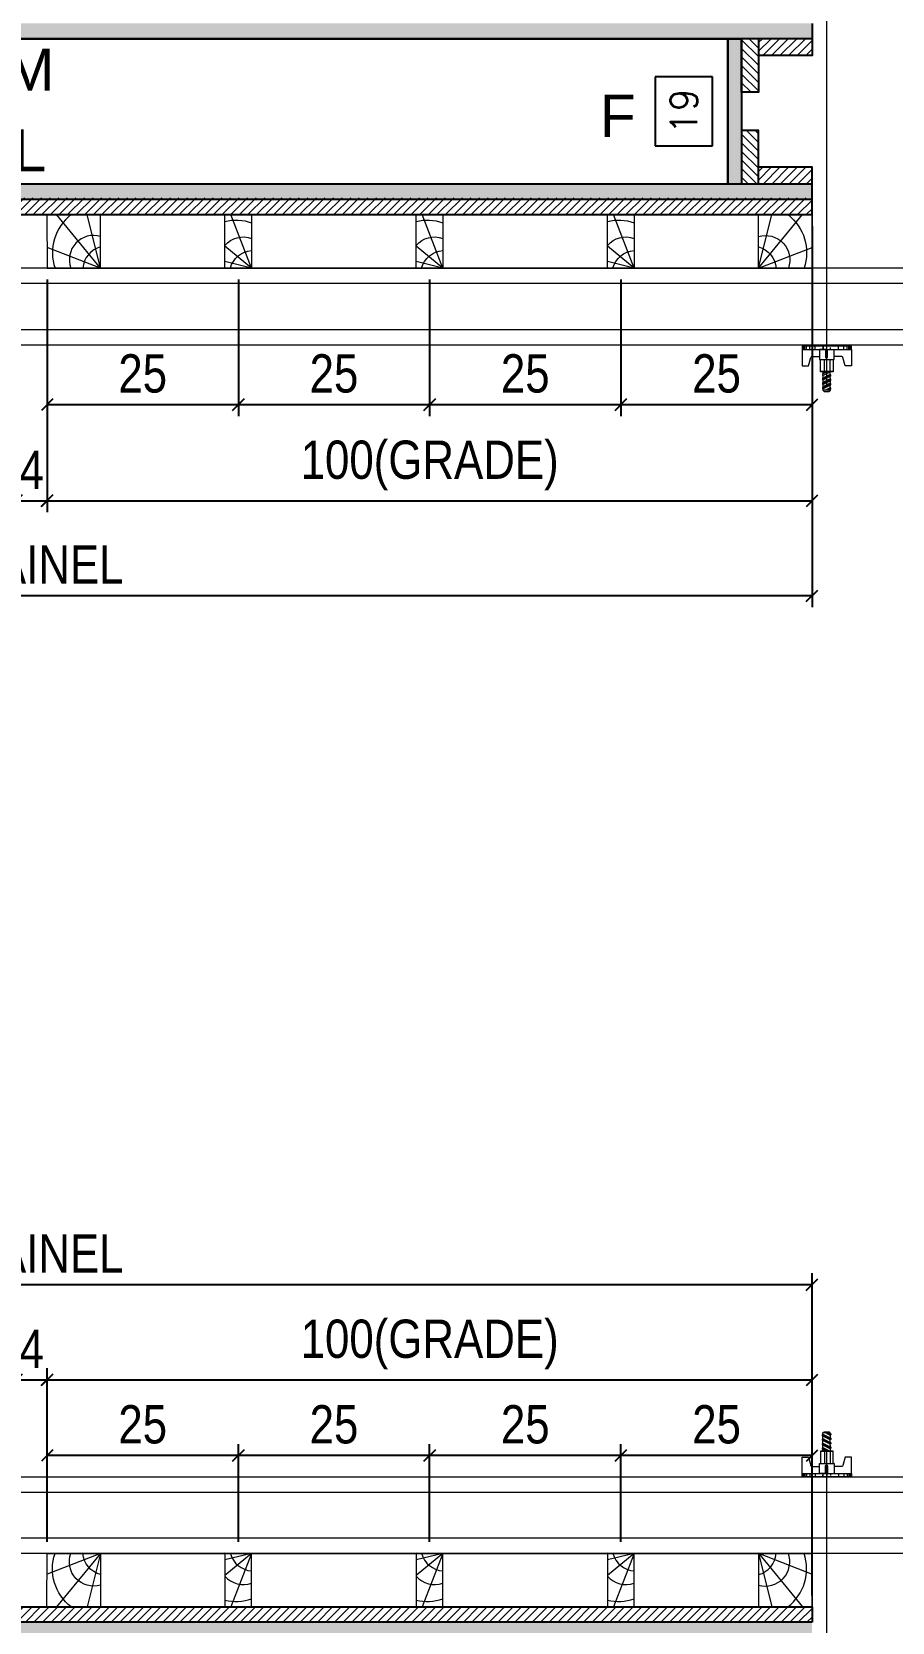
# Model space of a CAD drawing. Extents: x 14400 to 24104, y -21631 to 6985.
# Drawn here: x 22400.5 to 22625.4, y 1348.7 to 1764.5 of the extents above; entities that cross this region are included whole.
import ezdxf
from ezdxf.enums import TextEntityAlignment as Align

# ---------------------------------------------------------------- set-up
doc = ezdxf.new("R2010")
doc.units = 0
for name, color, linetype in [('CHAPA', 1, 'Continuous'), ('COTA', 241, 'Continuous'), ('MTH-PILAR-SEGUE', 5, 'Continuous'), ('SARRAFO', 251, 'Continuous'), ('TEXTO_GERAL', 7, 'Continuous')]:
    doc.layers.add(name, color=color, linetype=linetype)
for name, color, linetype, lineweight in [('Hachura', 251, 'Continuous', 9), ('Madeira', 126, 'Continuous', 18), ('Perfil Metálico', 224, 'Continuous', 18)]:
    doc.layers.add(name, color=color, linetype=linetype, lineweight=lineweight)
doc.styles.add('ARIAL', font='arial.ttf')
doc.styles.add('COTA TECNICA 2X', font='techl___.ttf', dxfattribs={"height": 10})
doc.styles.add('ROMANS', font='romans.shx')
doc.dimstyles.new('SECAO PILAR', dxfattribs={"dimtxt": 10, "dimasz": 3, "dimexe": 3, "dimexo": 3, "dimgap": 3, "dimtad": 1, "dimdec": 1, "dimlfac": 0.5, "dimzin": 12, "dimdsep": 46, "dimtxsty": 'COTA TECNICA 2X', "dimblk1": 'OBLIQUE', "dimblk2": 'OBLIQUE', "dimsah": 1, "dimcen": 0.9, "dimclrd": 256, "dimclre": 256, "dimclrt": 256, "dimadec": 1, "dimazin": 3, "dimtfac": 1, "dimtdec": 1, "dimtmove": 0, "dimatfit": 3, "dimfxl": 1, "dimtolj": 1, "dimtzin": 12, "dimarcsym": 0})
doc.dimstyles.new('SECÇÃO 2', dxfattribs={"dimtxt": 7, "dimasz": 6, "dimexe": 0.18, "dimexo": 2, "dimgap": -4, "dimtad": 3, "dimdec": 1, "dimlfac": 0.5, "dimzin": 12, "dimdsep": 46, "dimtxsty": 'ROMANS', "dimblk": 'ARCHTICK', "dimcen": 0.09, "dimse1": 1, "dimse2": 1, "dimsd1": 1, "dimsd2": 1, "dimclrd": 180, "dimclre": 5, "dimclrt": 1, "dimadec": 0, "dimazin": 3, "dimtfac": 1, "dimtdec": 1, "dimtofl": 0, "dimtmove": 0, "dimatfit": 3, "dimldrblk": 'ARCHTICK', "dimfxl": 1, "dimtolj": 1, "dimtzin": 0, "dimarcsym": 0})
pattern_1 = [(225, (12546.5476, -21166.7486), (1.12253202, -1.12253202), [])]
pattern_2 = [(315, (44580.3076, -7740.2923), (1.12253202, 1.12253202), [])]

# ---------------------------------------------------------------- blocks, each defined once
blk = doc.blocks.new('*D1155')
at = {"layer": 'COTA', "color": 180, "lineweight": -2, "transparency": 16777216}
for p, q in [((22391.67, 1743.66), (22365.33, 1743.66)), ((22365.33, 1743.66), (22365.33, 1728.66)), ((22391.67, 1728.66), (22391.67, 1743.66)), ((22365.33, 1728.66), (22391.67, 1728.66))]:
    blk.add_line(p, q, dxfattribs=at)
at = {"layer": 'Defpoints', "color": 0, "transparency": 16777216}
for p in [(22174.5, 1724.66), (22582.5, 1724.66), (22582.5, 1724.66)]:
    blk.add_point(p, dxfattribs=at)
at = {"layer": 'COTA', "color": 1, "transparency": 16777216, "insert": (22378.5, 1736.16), "char_height": 7, "attachment_point": 5, "style": 'ROMANS'}
blk.add_mtext('\\A1;204', dxfattribs=at)
blk = doc.blocks.new('_ArchTick')
at = {"color": 0, "linetype": 'ByBlock', "const_width": 0.15}
blk.add_lwpolyline([(-0.5, -0.5), (0.5, 0.5)], dxfattribs=at)
blk = doc.blocks.new('*D1156')
at = {"layer": 'COTA', "color": 180, "lineweight": -2, "transparency": 16777216}
for p, q in [((22578.5, 1752.66), (22563.5, 1752.66)), ((22563.5, 1752.66), (22563.5, 1734.66)), ((22578.5, 1734.66), (22578.5, 1752.66)), ((22563.5, 1734.66), (22578.5, 1734.66))]:
    blk.add_line(p, q, dxfattribs=at)
at = {"layer": 'Defpoints', "color": 0, "transparency": 16777216}
for p in [(22582.5, 1762.66), (22582.5, 1724.66), (22582.5, 1724.66)]:
    blk.add_point(p, dxfattribs=at)
at = {"layer": 'COTA', "color": 1, "transparency": 16777216, "insert": (22571, 1743.66), "char_height": 7, "attachment_point": 5, "rotation": 90, "style": 'ROMANS'}
blk.add_mtext('\\A1;19', dxfattribs=at)
blk = doc.blocks.new('_Oblique')
at = {"color": 0, "linetype": 'ByBlock', "lineweight": -2}
blk.add_line((-0.5, -0.5), (0.5, 0.5), dxfattribs=at)
blk = doc.blocks.new('*D2408')
at = {"layer": 'COTA', "lineweight": -2, "transparency": 16777216}
for p, q in [((22174.5, 1713.66), (22174.5, 1614)), ((22604.5, 1713.66), (22604.5, 1614)), ((22604.5, 1617), (22174.5, 1617))]:
    blk.add_line(p, q, dxfattribs=at)
at = {"layer": 'Defpoints', "color": 0, "transparency": 16777216}
for p in [(22174.5, 1716.66), (22604.5, 1716.66), (22174.5, 1617)]:
    blk.add_point(p, dxfattribs=at)
at = {"layer": 'COTA', "lineweight": -2, "transparency": 16777216, "xscale": 3, "yscale": 3, "zscale": 3, "rotation": 180}
blk.add_blockref('_Oblique', (22174.5, 1617), dxfattribs=at)
at = {"layer": 'COTA', "lineweight": -2, "transparency": 16777216, "xscale": 3, "yscale": 3, "zscale": 3}
blk.add_blockref('_Oblique', (22604.5, 1617), dxfattribs=at)
at = {"layer": 'COTA', "transparency": 16777216, "insert": (22389.5, 1625.11), "char_height": 10, "attachment_point": 5, "style": 'COTA TECNICA 2X'}
blk.add_mtext('\\A1;215 - PAINEL', dxfattribs=at)
blk = doc.blocks.new('PONTALETE')
at = {"layer": 'Madeira'}
for q in [(2.71, 7), (7, 5.76), (7, 1.74)]:
    blk.add_line((0, 0), q, dxfattribs=at)
blk.add_lwpolyline([(0, 0), (7, 0), (7, 7), (0, 7)], close=True, dxfattribs=at)
for centre, radius, start, end in [((2.04, 0.06), 6.23, 37.2818, 109.0913), ((1.09, 0.9), 3.19, 343.603, 109.9847), ((-0.21, -0.78), 3.09, 14.6322, 86.0383)]:
    blk.add_arc(centre, radius, start, end, dxfattribs=at)
blk = doc.blocks.new('MEIO PONTALETE')
at = {"layer": 'Madeira'}
for q in [(2.71, 7), (3.5, 2.88), (3.5, 0.87)]:
    blk.add_line((0, 0), q, dxfattribs=at)
blk.add_lwpolyline([(0, 0), (3.5, 0), (3.5, 7), (0, 7)], close=True, dxfattribs=at)
for centre, radius, start, end in [((2.04, 0.06), 6.23, 76.4499, 109.0913), ((1.09, 0.9), 3.19, 40.9063, 109.9847), ((-0.21, -0.78), 3.09, 14.6322, 86.0383)]:
    blk.add_arc(centre, radius, start, end, dxfattribs=at)
blk = doc.blocks.new('*D2418')
at = {"layer": 'COTA', "lineweight": -2, "transparency": 16777216}
for p, q in [((22554.53, 1699.69), (22554.53, 1663.97)), ((22604.55, 1699.69), (22604.55, 1663.97)), ((22604.55, 1666.97), (22554.53, 1666.97))]:
    blk.add_line(p, q, dxfattribs=at)
at = {"layer": 'Defpoints', "color": 0, "transparency": 16777216}
for p in [(22554.53, 1702.69), (22604.55, 1702.69), (22554.53, 1666.97)]:
    blk.add_point(p, dxfattribs=at)
at = {"layer": 'COTA', "lineweight": -2, "transparency": 16777216, "xscale": 3, "yscale": 3, "zscale": 3, "rotation": 180}
blk.add_blockref('_Oblique', (22554.53, 1666.97), dxfattribs=at)
at = {"layer": 'COTA', "lineweight": -2, "transparency": 16777216, "xscale": 3, "yscale": 3, "zscale": 3}
blk.add_blockref('_Oblique', (22604.55, 1666.97), dxfattribs=at)
at = {"layer": 'COTA', "transparency": 16777216, "insert": (22579.54, 1675.08), "char_height": 10, "attachment_point": 5, "style": 'COTA TECNICA 2X'}
blk.add_mtext('\\A1;25', dxfattribs=at)
blk = doc.blocks.new('*D2419')
at = {"layer": 'COTA', "lineweight": -2, "transparency": 16777216}
for p, q in [((22504.53, 1699.69), (22504.53, 1663.97)), ((22554.53, 1699.69), (22554.53, 1663.97)), ((22554.53, 1666.97), (22504.53, 1666.97))]:
    blk.add_line(p, q, dxfattribs=at)
at = {"layer": 'Defpoints', "color": 0, "transparency": 16777216}
for p in [(22504.53, 1702.69), (22554.53, 1702.69), (22504.53, 1666.97)]:
    blk.add_point(p, dxfattribs=at)
at = {"layer": 'COTA', "lineweight": -2, "transparency": 16777216, "xscale": 3, "yscale": 3, "zscale": 3, "rotation": 180}
blk.add_blockref('_Oblique', (22504.53, 1666.97), dxfattribs=at)
at = {"layer": 'COTA', "lineweight": -2, "transparency": 16777216, "xscale": 3, "yscale": 3, "zscale": 3}
blk.add_blockref('_Oblique', (22554.53, 1666.97), dxfattribs=at)
at = {"layer": 'COTA', "transparency": 16777216, "insert": (22529.53, 1675.08), "char_height": 10, "attachment_point": 5, "style": 'COTA TECNICA 2X'}
blk.add_mtext('\\A1;25', dxfattribs=at)
blk = doc.blocks.new('*D2420')
at = {"layer": 'COTA', "lineweight": -2, "transparency": 16777216}
for p, q in [((22454.53, 1699.69), (22454.53, 1663.97)), ((22504.53, 1699.69), (22504.53, 1663.97)), ((22504.53, 1666.97), (22454.53, 1666.97))]:
    blk.add_line(p, q, dxfattribs=at)
at = {"layer": 'Defpoints', "color": 0, "transparency": 16777216}
for p in [(22454.53, 1702.69), (22504.53, 1702.69), (22454.53, 1666.97)]:
    blk.add_point(p, dxfattribs=at)
at = {"layer": 'COTA', "lineweight": -2, "transparency": 16777216, "xscale": 3, "yscale": 3, "zscale": 3, "rotation": 180}
blk.add_blockref('_Oblique', (22454.53, 1666.97), dxfattribs=at)
at = {"layer": 'COTA', "lineweight": -2, "transparency": 16777216, "xscale": 3, "yscale": 3, "zscale": 3}
blk.add_blockref('_Oblique', (22504.53, 1666.97), dxfattribs=at)
at = {"layer": 'COTA', "transparency": 16777216, "insert": (22479.53, 1675.08), "char_height": 10, "attachment_point": 5, "style": 'COTA TECNICA 2X'}
blk.add_mtext('\\A1;25', dxfattribs=at)
blk = doc.blocks.new('*D2421')
at = {"layer": 'COTA', "lineweight": -2, "transparency": 16777216}
for p, q in [((22404.54, 1699.68), (22404.54, 1638.86)), ((22604.55, 1699.69), (22604.55, 1638.86)), ((22404.54, 1641.86), (22604.55, 1641.86))]:
    blk.add_line(p, q, dxfattribs=at)
at = {"layer": 'Defpoints', "color": 0, "transparency": 16777216}
for p in [(22404.54, 1702.68), (22604.55, 1702.69), (22604.55, 1641.86)]:
    blk.add_point(p, dxfattribs=at)
at = {"layer": 'COTA', "lineweight": -2, "transparency": 16777216, "xscale": 3, "yscale": 3, "zscale": 3, "rotation": 180}
blk.add_blockref('_Oblique', (22404.54, 1641.86), dxfattribs=at)
at = {"layer": 'COTA', "lineweight": -2, "transparency": 16777216, "xscale": 3, "yscale": 3, "zscale": 3}
blk.add_blockref('_Oblique', (22604.55, 1641.86), dxfattribs=at)
at = {"layer": 'COTA', "transparency": 16777216, "insert": (22504.54, 1651.08), "char_height": 10, "attachment_point": 5, "style": 'COTA TECNICA 2X'}
blk.add_mtext('\\A1;100(GRADE)', dxfattribs=at)
blk = doc.blocks.new('*D2422')
at = {"layer": 'COTA', "lineweight": -2, "transparency": 16777216}
for p, q in [((22404.54, 1699.64), (22404.54, 1663.97)), ((22454.53, 1699.69), (22454.53, 1663.97)), ((22454.53, 1666.97), (22404.54, 1666.97))]:
    blk.add_line(p, q, dxfattribs=at)
at = {"layer": 'Defpoints', "color": 0, "transparency": 16777216}
for p in [(22404.54, 1702.64), (22454.53, 1702.69), (22404.54, 1666.97)]:
    blk.add_point(p, dxfattribs=at)
at = {"layer": 'COTA', "lineweight": -2, "transparency": 16777216, "xscale": 3, "yscale": 3, "zscale": 3, "rotation": 180}
blk.add_blockref('_Oblique', (22404.54, 1666.97), dxfattribs=at)
at = {"layer": 'COTA', "lineweight": -2, "transparency": 16777216, "xscale": 3, "yscale": 3, "zscale": 3}
blk.add_blockref('_Oblique', (22454.53, 1666.97), dxfattribs=at)
at = {"layer": 'COTA', "transparency": 16777216, "insert": (22429.53, 1675.08), "char_height": 10, "attachment_point": 5, "style": 'COTA TECNICA 2X'}
blk.add_mtext('\\A1;25', dxfattribs=at)
blk = doc.blocks.new('*D2429')
at = {"layer": 'COTA', "lineweight": -2, "transparency": 16777216}
for p, q in [((22396.51, 1699.66), (22396.51, 1638.86)), ((22404.52, 1699.66), (22404.52, 1638.86)), ((22396.51, 1641.86), (22404.52, 1641.86))]:
    blk.add_line(p, q, dxfattribs=at)
at = {"layer": 'Defpoints', "color": 0, "transparency": 16777216}
for p in [(22396.51, 1702.66), (22404.52, 1702.66), (22404.52, 1641.86)]:
    blk.add_point(p, dxfattribs=at)
at = {"layer": 'COTA', "lineweight": -2, "transparency": 16777216, "xscale": 3, "yscale": 3, "zscale": 3, "rotation": 180}
blk.add_blockref('_Oblique', (22396.51, 1641.86), dxfattribs=at)
at = {"layer": 'COTA', "lineweight": -2, "transparency": 16777216, "xscale": 3, "yscale": 3, "zscale": 3}
blk.add_blockref('_Oblique', (22404.52, 1641.86), dxfattribs=at)
at = {"layer": 'COTA', "transparency": 16777216, "insert": (22400.51, 1649.94), "char_height": 10, "attachment_point": 5, "style": 'COTA TECNICA 2X'}
blk.add_mtext('\\A1;4', dxfattribs=at)
blk = doc.blocks.new('*D2465')
at = {"layer": 'COTA', "lineweight": -2, "transparency": 16777216}
for p, q in [((22174.5, 1355.66), (22174.5, 1439.9)), ((22604.5, 1355.66), (22604.5, 1439.9)), ((22604.5, 1436.9), (22174.5, 1436.9))]:
    blk.add_line(p, q, dxfattribs=at)
at = {"layer": 'Defpoints', "color": 0, "transparency": 16777216}
for p in [(22174.5, 1436.9), (22174.5, 1352.66), (22604.5, 1352.66)]:
    blk.add_point(p, dxfattribs=at)
at = {"layer": 'COTA', "lineweight": -2, "transparency": 16777216, "xscale": 3, "yscale": 3, "zscale": 3, "rotation": 180}
blk.add_blockref('_Oblique', (22174.5, 1436.9), dxfattribs=at)
at = {"layer": 'COTA', "lineweight": -2, "transparency": 16777216, "xscale": 3, "yscale": 3, "zscale": 3}
blk.add_blockref('_Oblique', (22604.5, 1436.9), dxfattribs=at)
at = {"layer": 'COTA', "transparency": 16777216, "insert": (22389.5, 1445.01), "char_height": 10, "attachment_point": 5, "style": 'COTA TECNICA 2X'}
blk.add_mtext('\\A1;215 - PAINEL', dxfattribs=at)
blk = doc.blocks.new('*D2466')
at = {"layer": 'COTA', "lineweight": -2, "transparency": 16777216}
for p, q in [((22554.53, 1369.63), (22554.53, 1395.22)), ((22604.55, 1369.63), (22604.55, 1395.22)), ((22604.55, 1392.22), (22554.53, 1392.22))]:
    blk.add_line(p, q, dxfattribs=at)
at = {"layer": 'Defpoints', "color": 0, "transparency": 16777216}
for p in [(22554.53, 1392.22), (22554.53, 1366.63), (22604.55, 1366.63)]:
    blk.add_point(p, dxfattribs=at)
at = {"layer": 'COTA', "lineweight": -2, "transparency": 16777216, "xscale": 3, "yscale": 3, "zscale": 3, "rotation": 180}
blk.add_blockref('_Oblique', (22554.53, 1392.22), dxfattribs=at)
at = {"layer": 'COTA', "lineweight": -2, "transparency": 16777216, "xscale": 3, "yscale": 3, "zscale": 3}
blk.add_blockref('_Oblique', (22604.55, 1392.22), dxfattribs=at)
at = {"layer": 'COTA', "transparency": 16777216, "insert": (22579.54, 1400.33), "char_height": 10, "attachment_point": 5, "style": 'COTA TECNICA 2X'}
blk.add_mtext('\\A1;25', dxfattribs=at)
blk = doc.blocks.new('*D2467')
at = {"layer": 'COTA', "lineweight": -2, "transparency": 16777216}
for p, q in [((22504.53, 1369.63), (22504.53, 1395.22)), ((22554.53, 1369.63), (22554.53, 1395.22)), ((22554.53, 1392.22), (22504.53, 1392.22))]:
    blk.add_line(p, q, dxfattribs=at)
at = {"layer": 'Defpoints', "color": 0, "transparency": 16777216}
for p in [(22504.53, 1392.22), (22504.53, 1366.63), (22554.53, 1366.63)]:
    blk.add_point(p, dxfattribs=at)
at = {"layer": 'COTA', "lineweight": -2, "transparency": 16777216, "xscale": 3, "yscale": 3, "zscale": 3, "rotation": 180}
blk.add_blockref('_Oblique', (22504.53, 1392.22), dxfattribs=at)
at = {"layer": 'COTA', "lineweight": -2, "transparency": 16777216, "xscale": 3, "yscale": 3, "zscale": 3}
blk.add_blockref('_Oblique', (22554.53, 1392.22), dxfattribs=at)
at = {"layer": 'COTA', "transparency": 16777216, "insert": (22529.53, 1400.33), "char_height": 10, "attachment_point": 5, "style": 'COTA TECNICA 2X'}
blk.add_mtext('\\A1;25', dxfattribs=at)
blk = doc.blocks.new('*D2468')
at = {"layer": 'COTA', "lineweight": -2, "transparency": 16777216}
for p, q in [((22454.53, 1369.63), (22454.53, 1395.22)), ((22504.53, 1369.63), (22504.53, 1395.22)), ((22504.53, 1392.22), (22454.53, 1392.22))]:
    blk.add_line(p, q, dxfattribs=at)
at = {"layer": 'Defpoints', "color": 0, "transparency": 16777216}
for p in [(22454.53, 1392.22), (22454.53, 1366.63), (22504.53, 1366.63)]:
    blk.add_point(p, dxfattribs=at)
at = {"layer": 'COTA', "lineweight": -2, "transparency": 16777216, "xscale": 3, "yscale": 3, "zscale": 3, "rotation": 180}
blk.add_blockref('_Oblique', (22454.53, 1392.22), dxfattribs=at)
at = {"layer": 'COTA', "lineweight": -2, "transparency": 16777216, "xscale": 3, "yscale": 3, "zscale": 3}
blk.add_blockref('_Oblique', (22504.53, 1392.22), dxfattribs=at)
at = {"layer": 'COTA', "transparency": 16777216, "insert": (22479.53, 1400.33), "char_height": 10, "attachment_point": 5, "style": 'COTA TECNICA 2X'}
blk.add_mtext('\\A1;25', dxfattribs=at)
blk = doc.blocks.new('*D2469')
at = {"layer": 'COTA', "lineweight": -2, "transparency": 16777216}
for p, q in [((22404.54, 1369.64), (22404.54, 1415.04)), ((22604.55, 1369.63), (22604.55, 1415.04)), ((22404.54, 1412.04), (22604.55, 1412.04))]:
    blk.add_line(p, q, dxfattribs=at)
at = {"layer": 'Defpoints', "color": 0, "transparency": 16777216}
for p in [(22604.55, 1412.04), (22404.54, 1366.64), (22604.55, 1366.63)]:
    blk.add_point(p, dxfattribs=at)
at = {"layer": 'COTA', "lineweight": -2, "transparency": 16777216, "xscale": 3, "yscale": 3, "zscale": 3, "rotation": 180}
blk.add_blockref('_Oblique', (22404.54, 1412.04), dxfattribs=at)
at = {"layer": 'COTA', "lineweight": -2, "transparency": 16777216, "xscale": 3, "yscale": 3, "zscale": 3}
blk.add_blockref('_Oblique', (22604.55, 1412.04), dxfattribs=at)
at = {"layer": 'COTA', "transparency": 16777216, "insert": (22504.54, 1421.26), "char_height": 10, "attachment_point": 5, "style": 'COTA TECNICA 2X'}
blk.add_mtext('\\A1;100(GRADE)', dxfattribs=at)
blk = doc.blocks.new('*D2470')
at = {"layer": 'COTA', "lineweight": -2, "transparency": 16777216}
for p, q in [((22404.54, 1369.68), (22404.54, 1395.22)), ((22454.53, 1369.63), (22454.53, 1395.22)), ((22454.53, 1392.22), (22404.54, 1392.22))]:
    blk.add_line(p, q, dxfattribs=at)
at = {"layer": 'Defpoints', "color": 0, "transparency": 16777216}
for p in [(22404.54, 1392.22), (22404.54, 1366.68), (22454.53, 1366.63)]:
    blk.add_point(p, dxfattribs=at)
at = {"layer": 'COTA', "lineweight": -2, "transparency": 16777216, "xscale": 3, "yscale": 3, "zscale": 3, "rotation": 180}
blk.add_blockref('_Oblique', (22404.54, 1392.22), dxfattribs=at)
at = {"layer": 'COTA', "lineweight": -2, "transparency": 16777216, "xscale": 3, "yscale": 3, "zscale": 3}
blk.add_blockref('_Oblique', (22454.53, 1392.22), dxfattribs=at)
at = {"layer": 'COTA', "transparency": 16777216, "insert": (22429.53, 1400.33), "char_height": 10, "attachment_point": 5, "style": 'COTA TECNICA 2X'}
blk.add_mtext('\\A1;25', dxfattribs=at)
blk = doc.blocks.new('*D2477')
at = {"layer": 'COTA', "lineweight": -2, "transparency": 16777216}
for p, q in [((22396.51, 1369.66), (22396.51, 1415.04)), ((22404.52, 1369.66), (22404.52, 1415.04)), ((22396.51, 1412.04), (22404.52, 1412.04))]:
    blk.add_line(p, q, dxfattribs=at)
at = {"layer": 'Defpoints', "color": 0, "transparency": 16777216}
for p in [(22404.52, 1412.04), (22396.51, 1366.66), (22404.52, 1366.66)]:
    blk.add_point(p, dxfattribs=at)
at = {"layer": 'COTA', "lineweight": -2, "transparency": 16777216, "xscale": 3, "yscale": 3, "zscale": 3, "rotation": 180}
blk.add_blockref('_Oblique', (22396.51, 1412.04), dxfattribs=at)
at = {"layer": 'COTA', "lineweight": -2, "transparency": 16777216, "xscale": 3, "yscale": 3, "zscale": 3}
blk.add_blockref('_Oblique', (22404.52, 1412.04), dxfattribs=at)
at = {"layer": 'COTA', "transparency": 16777216, "insert": (22400.51, 1420.11), "char_height": 10, "attachment_point": 5, "style": 'COTA TECNICA 2X'}
blk.add_mtext('\\A1;4', dxfattribs=at)
blk = doc.blocks.new('C')
at = {"layer": 'Hachura', "color": 0}
for p, q in [((0, 3.22), (0, -3.22)), ((0.45, 3.22), (0, 3.22)), ((0.46, 3.16), (0, 3.16)), ((0.46, 3.05), (0, 3.05)), ((0.46, 2.88), (0, 2.88)), ((0, 2.75), (0, -1.16)), ((0.46, 2.65), (0, 2.65)), ((0.46, 2.23), (0, 2.23)), ((0.45, -3.23), (0.45, 3.22)), ((0.45, 3.22), (2.58, 3.22)), ((2.58, 2.39), (1.47, 2.09)), ((2.58, 3.22), (2.58, 2.39)), ((0.46, 1.51), (0, 1.51)), ((0.39, 0.49), (0.17, 0.49)), ((1.74, 0.97), (0.45, 0.97)), ((1.45, 0.1), (0.45, 0.1)), ((1.35, 1.94), (1.35, 0.96)), ((1.74, -0.97), (1.74, 0.97)), ((1.74, 0.97), (1.74, 0.84)), ((1.74, 0.97), (1.74, 0.84)), ((1.74, 0.84), (3.35, 0.84)), ((3.35, 0.45), (1.74, 0.45)), ((3.32, 0.84), (3.32, -0.84)), ((3.35, 0.84), (3.35, -0.84)), ((3.68, 0.45), (3.35, 0.45)), ((3.84, -0.52), (3.35, 0.45)), ((3.35, 0.06), (3.67, -0.57)), ((3.68, 0.45), (4.16, -0.52)), ((3.72, 0.5), (4.25, -0.57)), ((4.37, -0.55), (3.83, 0.53)), ((4.15, 0.45), (3.93, 0.45)), ((4.42, -0.52), (3.93, 0.45)), ((4.15, 0.45), (4.26, 0.45)), ((4.26, 0.45), (4.74, -0.52)), ((4.3, 0.5), (4.83, -0.57)), ((4.95, -0.55), (4.41, 0.53)), ((4.51, 0.45), (4.84, 0.45)), ((5, -0.52), (4.51, 0.45)), ((4.84, 0.45), (5.32, -0.52)), ((4.88, 0.5), (5.41, -0.57)), ((5.53, -0.55), (4.99, 0.53)), ((5.58, -0.52), (5.09, 0.45)), ((5.42, 0.45), (5.09, 0.45)), ((5.58, -0.52), (5.09, 0.45)), ((5.42, 0.45), (5.74, -0.19)), ((5.46, 0.5), (5.74, -0.07)), ((5.74, 0.19), (5.57, 0.53)), ((5.74, 0.32), (5.68, 0.45)), ((5.68, 0.45), (5.74, 0.45)), ((5.74, 0.45), (5.9, 0.29)), ((5.74, 0.45), (5.74, -0.52)), ((5.9, -0.36), (5.9, 0.29)), ((0.45, 0), (0, 0)), ((0.46, -1.52), (0, -1.52)), ((0.08, -0.48), (0.29, -0.48)), ((0.29, -0.48), (0.4, -0.48)), ((0.45, 0), (0.45, -0.97)), ((0.45, -0.16), (1.45, -0.16)), ((0.45, -0.65), (0.45, -0.32)), ((0.45, -3.23), (0.45, -0.65)), ((0.45, -0.97), (1.74, -0.97)), ((1.35, -1.94), (1.35, -0.97)), ((3.35, -0.32), (1.74, -0.32)), ((3.35, -0.84), (1.74, -0.84)), ((3.35, -0.07), (3.58, -0.52)), ((3.35, -0.52), (3.58, -0.52)), ((3.84, -0.52), (4.16, -0.52)), ((4.42, -0.52), (4.74, -0.52)), ((4.63, -0.52), (4.74, -0.52)), ((5, -0.52), (5.32, -0.52)), ((5.58, -0.52), (5.74, -0.52)), ((5.74, -0.52), (5.9, -0.36)), ((5.74, -0.52), (5.74, -0.52)), ((0.46, -2.23), (0, -2.23)), ((0.46, -2.65), (0, -2.65)), ((0.46, -2.88), (0, -2.88)), ((0.46, -3.05), (0, -3.05)), ((0.46, -3.16), (0, -3.16)), ((0, -3.22), (2.57, -3.22)), ((2.58, -2.39), (1.47, -2.1)), ((2.58, -3.23), (2.58, -2.39))]:
    blk.add_line(p, q, dxfattribs=at)
for centre, radius, start, end in [((1.52, 1.94), 0.161, 104.7436, 180), ((1.44, -0.03), 0.129, 272.695, 87.305), ((3.81, 0.39), 0.143, 25.5688, 154.4312), ((4.39, 0.39), 0.143, 25.5688, 154.4312), ((4.97, 0.39), 0.143, 25.5688, 154.4312), ((5.55, 0.39), 0.143, 25.5688, 154.4312), ((0.17, -0.37), 0.174, 221.744, 317.8592), ((1.52, -1.94), 0.161, 180, 255.2564), ((3.71, -0.4), 0.174, 222.1408, 318.256), ((4.29, -0.4), 0.174, 222.1408, 318.256), ((4.87, -0.4), 0.174, 222.1408, 318.256), ((5.45, -0.4), 0.174, 222.1408, 318.256), ((5.61, -0.4), 0.174, 317.8592, 318.256)]:
    blk.add_arc(centre, radius, start, end, dxfattribs=at)

msp = doc.modelspace()

# ---------------------------------------------------------------- hatches: boundary and pattern name
at = {"layer": 'Hachura'}
h = msp.add_hatch(color=256, dxfattribs=at)
h.dxf.hatch_style = 1
h.paths.add_polyline_path([(22604.5, 1766.66), (22604.5, 1762.66), (22174.5, 1762.66), (22174.5, 1766.66)])
h = msp.add_hatch(color=256, dxfattribs=at)
h.dxf.hatch_style = 1
h.paths.add_polyline_path([(22586.1, 1724.66), (22582.5, 1724.66), (22582.5, 1762.66), (22586.1, 1762.66)])
h = msp.add_hatch(dxfattribs=at)
h.set_pattern_fill('ANSI31', color=256, scale=0.5, angle=270, style=0)
h.set_pattern_definition(pattern_2)
h.paths.add_polyline_path([(22586.1, 1748.66), (22590.5, 1748.66), (22590.5, 1762.66), (22586.1, 1762.66)])
h = msp.add_hatch(dxfattribs=at)
h.set_pattern_fill('ANSI31', color=256, scale=0.5, angle=180, style=0)
h.set_pattern_definition(pattern_1)
h.paths.add_polyline_path([(22590.5, 1762.66), (22590.5, 1758.26), (22604.5, 1758.26), (22604.5, 1762.66)])
h = msp.add_hatch(dxfattribs=at)
h.set_pattern_fill('ANSI31', color=256, scale=0.5, angle=270, style=0)
h.set_pattern_definition(pattern_2)
h.paths.add_polyline_path([(22586.1, 1738.66), (22590.5, 1738.66), (22590.5, 1724.66), (22586.1, 1724.66)])
h = msp.add_hatch(dxfattribs=at)
h.set_pattern_fill('ANSI31', color=256, scale=0.5, angle=180, style=0)
h.set_pattern_definition(pattern_1)
h.paths.add_polyline_path([(22590.5, 1724.66), (22590.5, 1729.06), (22604.5, 1729.06), (22604.5, 1724.66)])
h = msp.add_hatch(color=256, dxfattribs=at)
h.dxf.hatch_style = 1
h.paths.add_polyline_path([(22604.5, 1720.66), (22604.5, 1724.66), (22174.5, 1724.66), (22174.5, 1720.66)])
h = msp.add_hatch(dxfattribs=at)
h.set_pattern_fill('ANSI31', color=256, scale=0.5, angle=180, style=0)
h.set_pattern_definition([(225, (12610.5476, -21157.9486), (1.12253202, -1.12253202), [])])
h.paths.add_polyline_path([(22604.5, 1716.66), (22604.5, 1721.06), (22174.5, 1721.06), (22174.5, 1716.66)])
h = msp.add_hatch(dxfattribs=at)
h.set_pattern_fill('ANSI31', color=256, scale=0.5, angle=180, style=0)
h.set_pattern_definition([(225, (12610.5476, -20740.3486), (1.12253202, -1.12253202), [])])
h.paths.add_polyline_path([(22604.5, 1348.66), (22604.5, 1352.66), (22174.5, 1352.66), (22174.5, 1348.66)])
h = msp.add_hatch(color=256, dxfattribs=at)
h.dxf.hatch_style = 1
h.paths.add_polyline_path([(22604.5, 1344.66), (22604.5, 1348.66), (22174.5, 1348.66), (22174.5, 1344.66)])

# ---------------------------------------------------------------- linework, layer by layer
at = {"layer": 'CHAPA'}
for points in [[(22604.5, 1766.66), (22604.5, 1762.66), (22174.5, 1762.66), (22174.5, 1766.66)], [(22604.5, 1720.66), (22604.5, 1724.66), (22174.5, 1724.66), (22174.5, 1720.66)]]:
    msp.add_lwpolyline(points, dxfattribs=at)
msp.add_lwpolyline([(22586.1, 1724.66), (22582.5, 1724.66), (22582.5, 1762.66), (22586.1, 1762.66)], close=True, dxfattribs=at)
at = {"layer": 'Hachura'}
for p, q in [((22608.37, 1671.46), (22608.36, 1811.79)), ((22608.37, 1253.46), (22608.36, 1393.79))]:
    msp.add_line(p, q, dxfattribs=at)
at = {"layer": 'Madeira'}
for points in [[(22604.51, 1702.66), (22604.5, 1716.66), (22404.51, 1716.66), (22404.52, 1702.66)], [(22604.51, 1366.66), (22604.5, 1352.66), (22404.51, 1352.66), (22404.52, 1366.66)]]:
    msp.add_lwpolyline(points, close=True, dxfattribs=at)
at = {"layer": 'MTH-PILAR-SEGUE', "linetype": 'Continuous'}
msp.add_lwpolyline([(22136.5, 1344.66), (22136.5, 1724.66), (21728.5, 1724.66), (21728.5, 1762.66), (22136.5, 1762.66), (22136.5, 2142.66), (21728.5, 2142.66), (21728.5, 2180.66), (22618.5, 2180.66), (22618.5, 2142.66), (22174.5, 2142.66), (22174.5, 1762.66), (22582.5, 1762.66), (22582.5, 1724.66), (22174.5, 1724.66), (22174.5, 1344.66), (22582.5, 1344.66), (22582.5, 1306.66), (21728.5, 1306.66), (21728.5, 1344.66), (22136.5, 1344.66)], dxfattribs=at)
at = {"layer": 'Perfil Metálico'}
for points in [[(22649.94, 1682.66), (22649.94, 1702.66), (22182.5, 1702.66), (22182.5, 1682.66)], [(22182.5, 1698.66), (22182.5, 1686.66), (22649.94, 1686.66), (22649.94, 1698.66)], [(22649.94, 1386.66), (22649.94, 1366.66), (22182.5, 1366.66), (22182.5, 1386.66)], [(22182.5, 1370.66), (22182.5, 1382.66), (22649.94, 1382.66), (22649.94, 1370.66)]]:
    msp.add_lwpolyline(points, close=True, dxfattribs=at)
at = {"layer": 'SARRAFO'}
for points in [[(22590.5, 1762.66), (22590.5, 1748.66), (22586.1, 1748.66), (22586.1, 1762.66)], [(22604.5, 1762.66), (22604.5, 1758.26), (22590.5, 1758.26)], [(22590.5, 1724.66), (22590.5, 1738.66), (22586.1, 1738.66), (22586.1, 1724.66)], [(22604.5, 1724.66), (22604.5, 1729.06), (22590.5, 1729.06)]]:
    msp.add_lwpolyline(points, dxfattribs=at)
for points in [[(22604.5, 1720.66), (22174.5, 1720.66), (22174.5, 1716.66), (22604.5, 1716.66)], [(22604.5, 1348.66), (22174.5, 1348.66), (22174.5, 1352.66), (22604.5, 1352.66)]]:
    msp.add_lwpolyline(points, close=True, dxfattribs=at)

# ---------------------------------------------------------------- block references
at = {"layer": 'Hachura', "linetype": 'Continuous', "yscale": 2, "zscale": 2, "rotation": 270}
for p, xscale in [((22608.37, 1682.26), 2), ((22608.37, 1386.66), -2)]:
    msp.add_blockref('C', p, dxfattribs=dict(at, xscale=xscale))
at = {"layer": 'Madeira'}
for name, p, xscale, yscale, zscale, rotation in [('PONTALETE', (22418.52, 1702.67), 2, 2, 2, 90.06291069689675), ('MEIO PONTALETE', (22458.01, 1702.66), -1.999999997962732, 1.999999997962732, 1.999999997962732, 0.06291069689670081), ('MEIO PONTALETE', (22508.01, 1702.66), -1.999999997962732, 1.999999997962732, 1.999999997962732, 0.06291069689670081), ('MEIO PONTALETE', (22558.01, 1702.66), -1.999999997962732, 1.999999997962732, 1.999999997962732, 0.06291069689670081), ('PONTALETE', (22590.51, 1702.65), -2, 2, 2, 270.0629106968967), ('PONTALETE', (22418.52, 1366.65), -2, 2, 2, 89.93708930310329), ('MEIO PONTALETE', (22458.01, 1366.66), 1.999999997962732, 1.999999997962732, 1.999999997962732, 179.9370893031033), ('MEIO PONTALETE', (22508.01, 1366.66), 1.999999997962732, 1.999999997962732, 1.999999997962732, 179.9370893031033), ('MEIO PONTALETE', (22558.01, 1366.66), 1.999999997962732, 1.999999997962732, 1.999999997962732, 179.9370893031033), ('PONTALETE', (22590.51, 1366.67), 2, 2, 2, 269.9370893031033)]:
    msp.add_blockref(name, p, dxfattribs=dict(at, xscale=xscale, yscale=yscale, zscale=zscale, rotation=rotation))

# ---------------------------------------------------------------- texts
at = {"layer": 'TEXTO_GERAL', "style": 'ARIAL'}
for s, p in [('M', (22400.03, 1754.54)), ('F', (22553.7, 1742.5)), ('L', (22400.03, 1733.47))]:
    msp.add_text(s, height=11, dxfattribs=at).set_placement(p, align=Align.MIDDLE_CENTER)

# ---------------------------------------------------------------- dimensions: what is measured, and where the dimension line sits
at = {"layer": 'COTA'}
for base, p1, p2, angle, dimstyle, picture, middle in [((22582.5, 1724.66), (22582.5, 1762.66), (22582.5, 1724.66), 90, 'SECÇÃO 2', '*D1156', (22582.5, 1743.66)), ((22404.52, 1641.86), (22396.51, 1702.66), (22404.52, 1702.66), 180, 'SECAO PILAR', '*D2429', (22400.51, 1641.86)), ((22404.52, 1412.04), (22396.51, 1366.66), (22404.52, 1366.66), 180, 'SECAO PILAR', '*D2477', (22400.51, 1412.04))]:
    dim = msp.add_linear_dim(base=base, p1=p1, p2=p2, angle=angle, dimstyle=dimstyle, dxfattribs=at)
    dim.commit()
    dim.dimension.update_dxf_attribs({"geometry": picture, "text_midpoint": middle, "dimtype": 160})
dim = msp.add_linear_dim(base=(22582.5, 1724.66), p1=(22174.5, 1724.66), p2=(22582.5, 1724.66), dimstyle='SECÇÃO 2', dxfattribs=at)
dim.commit()
dim.dimension.update_dxf_attribs({"geometry": '*D1155', "text_midpoint": (22378.5, 1724.66), "dimtype": 160})
for base, p1, p2, text, picture, middle in [((22174.5, 1617), (22604.5, 1716.66), (22174.5, 1716.66), '<> - PAINEL', '*D2408', (22389.5, 1625.11)), ((22604.55, 1641.86), (22404.54, 1702.68), (22604.55, 1702.69), '<>(GRADE)', '*D2421', (22504.54, 1651.08)), ((22174.5, 1436.9), (22604.5, 1352.66), (22174.5, 1352.66), '<> - PAINEL', '*D2465', (22389.5, 1445.01)), ((22604.55, 1412.04), (22404.54, 1366.64), (22604.55, 1366.63), '<>(GRADE)', '*D2469', (22504.54, 1421.26))]:
    dim = msp.add_linear_dim(base=base, p1=p1, p2=p2, angle=180, text=text, dimstyle='SECAO PILAR', dxfattribs=at)
    dim.commit()
    dim.dimension.update_dxf_attribs({"geometry": picture, "text_midpoint": middle})
for base, p1, p2, picture, middle in [((22404.54, 1666.97), (22454.53, 1702.69), (22404.54, 1702.64), '*D2422', (22429.53, 1675.08)), ((22454.53, 1666.97), (22504.53, 1702.69), (22454.53, 1702.69), '*D2420', (22479.53, 1675.08)), ((22504.53, 1666.97), (22554.53, 1702.69), (22504.53, 1702.69), '*D2419', (22529.53, 1675.08)), ((22554.53, 1666.97), (22604.55, 1702.69), (22554.53, 1702.69), '*D2418', (22579.54, 1675.08)), ((22404.54, 1392.22), (22454.53, 1366.63), (22404.54, 1366.68), '*D2470', (22429.53, 1400.33)), ((22454.53, 1392.22), (22504.53, 1366.63), (22454.53, 1366.63), '*D2468', (22479.53, 1400.33)), ((22504.53, 1392.22), (22554.53, 1366.63), (22504.53, 1366.63), '*D2467', (22529.53, 1400.33)), ((22554.53, 1392.22), (22604.55, 1366.63), (22554.53, 1366.63), '*D2466', (22579.54, 1400.33))]:
    dim = msp.add_linear_dim(base=base, p1=p1, p2=p2, angle=180, dimstyle='SECAO PILAR', dxfattribs=at)
    dim.commit()
    dim.dimension.update_dxf_attribs({"geometry": picture, "text_midpoint": middle})

doc.saveas('drawing.dxf')
